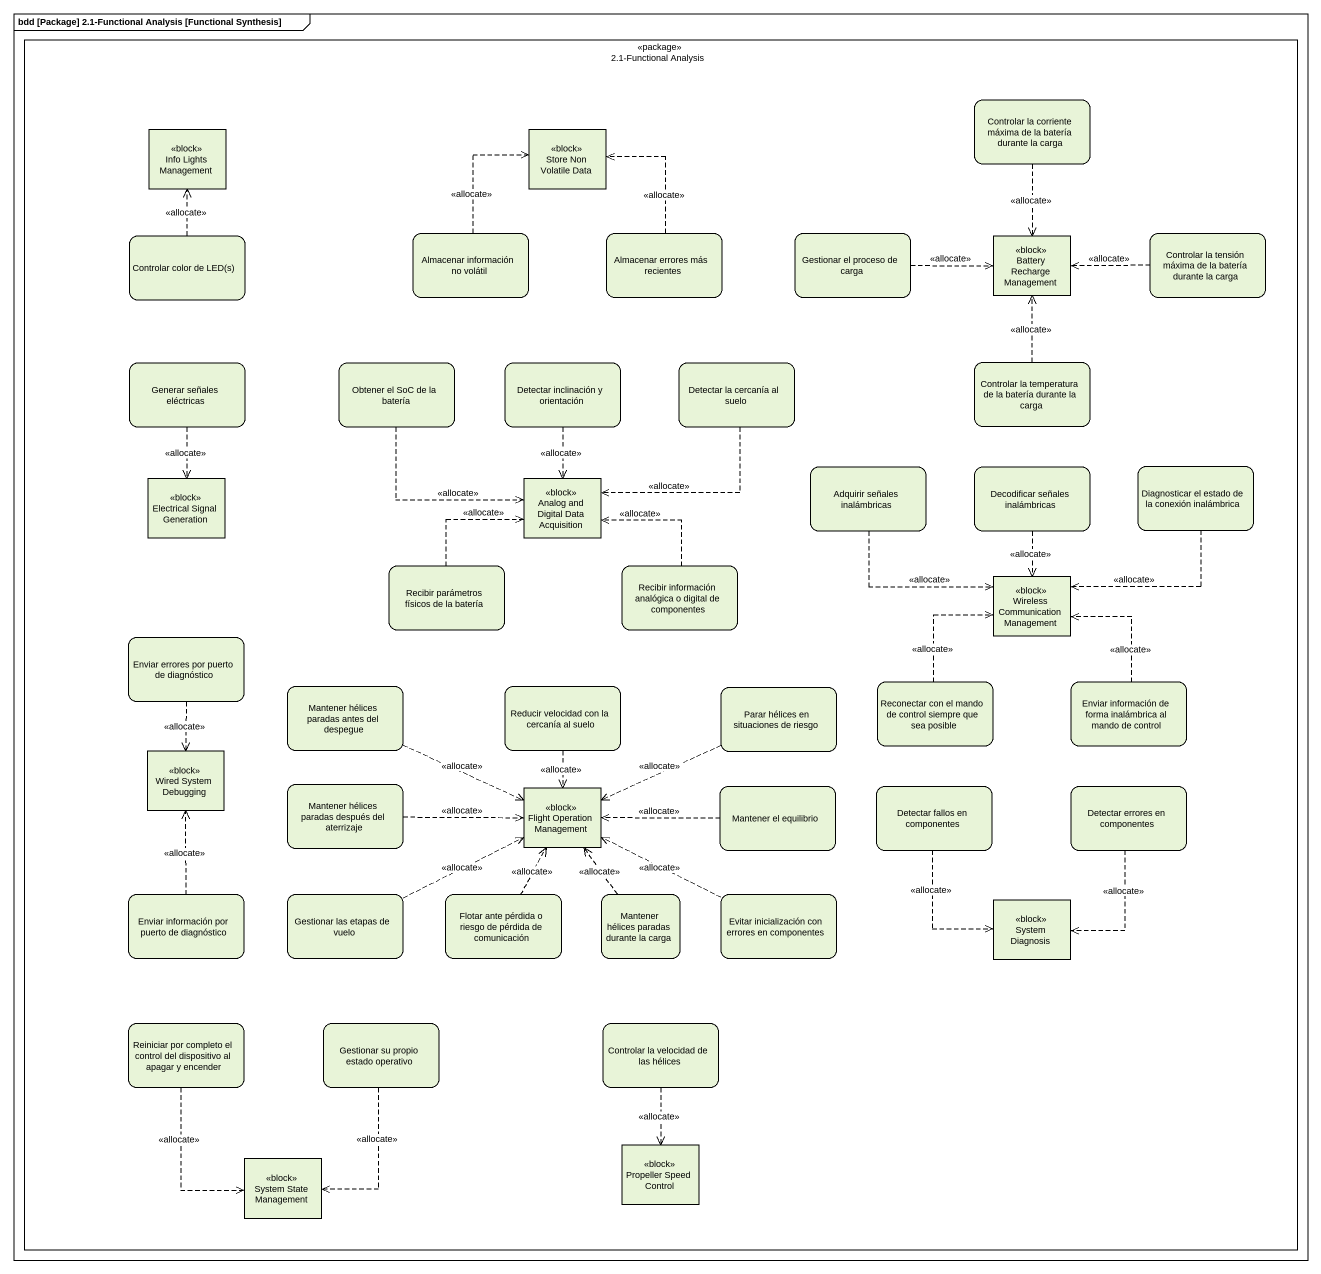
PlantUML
@startuml
mainframe bdd [Package] 2.1-Functional Analysis [Functional Synthesis]
hide empty description
state "2.1-Functional Analysis" as o2_1_Functional_Analysis <<package>> {
  state "Controlar la corriente máxima de la batería durante la carga" as Controlar_la_corriente
  state "Info Lights Management" as Info_Lights_Management <<block>>
  state "Store Non Volatile Data" as Store_Non_Volatile_Data <<block>>
  state "Controlar color de LED(s)" as Controlar_color_de_LED_s
  state "Almacenar información no volátil" as Almacenar_información_no
  state "Almacenar errores más recientes" as Almacenar_errores_más
  state "Gestionar el proceso de carga" as Gestionar_el_proceso_de
  state "Battery Recharge Management" as Battery_Recharge_Management <<block>>
  state "Controlar la tensión máxima de la batería durante la carga" as Controlar_la_tensión_máxima
  state "Generar señales eléctricas" as Generar_señales_eléctricas
  state "Obtener el SoC de la batería" as Obtener_el_SoC_de_la_batería
  state "Detectar inclinación y orientación" as Detectar_inclinación_y
  state "Detectar la cercanía al suelo" as Detectar_la_cercanía_al
  state "Controlar la temperatura de la batería durante la carga" as Controlar_la_temperatura_de
  state "Adquirir señales inalámbricas" as Adquirir_señales
  state "Decodificar señales inalámbricas" as Decodificar_señales
  state "Diagnosticar el estado de la conexión inalámbrica" as Diagnosticar_el_estado_de
  state "Electrical Signal Generation" as Electrical_Signal_Generation <<block>>
  state "Analog and Digital Data Acquisition" as Analog_and_Digital_Data <<block>>
  state "Recibir parámetros físicos de la batería" as Recibir_parámetros_físicos
  state "Recibir información analógica o digital de componentes" as Recibir_información
  state "Wireless Communication Management" as Wireless_Communication <<block>>
  state "Enviar errores por puerto de diagnóstico" as Enviar_errores_por_puerto
  state "Mantener hélices paradas antes del despegue" as Mantener_hélices_paradas
  state "Reducir velocidad con la cercanía al suelo" as Reducir_velocidad_con_la
  state "Parar hélices en situaciones de riesgo" as Parar_hélices_en
  state "Reconectar con el mando de control siempre que sea posible" as Reconectar_con_el_mando_de
  state "Enviar información de forma inalámbrica al mando de control" as Enviar_información_de_forma
  state "Wired System Debugging" as Wired_System_Debugging <<block>>
  state "Mantener hélices paradas después del aterrizaje" as Mantener_hélices_paradas_2
  state "Flight Operation Management" as Flight_Operation_Management <<block>>
  state "Mantener el equilibrio" as Mantener_el_equilibrio
  state "Detectar fallos en componentes" as Detectar_fallos_en
  state "Detectar errores en componentes" as Detectar_errores_en
  state "Enviar información por puerto de diagnóstico" as Enviar_información_por
  state "Gestionar las etapas de vuelo" as Gestionar_las_etapas_de
  state "Flotar ante pérdida o riesgo de pérdida de comunicación" as Flotar_ante_pérdida_o
  state "Mantener hélices paradas durante la carga" as Mantener_hélices_paradas_3
  state "Evitar inicialización con errores en componentes" as Evitar_inicialización_con
  state "System Diagnosis" as System_Diagnosis <<block>>
  state "Reiniciar por completo el control del dispositivo al apagar y encender" as Reiniciar_por_completo_el
  state "Gestionar su propio estado operativo" as Gestionar_su_propio_estado
  state "Controlar la velocidad de las hélices" as Controlar_la_velocidad_de
  state "System State Management" as System_State_Management <<block>>
  state "Propeller Speed Control" as Propeller_Speed_Control <<block>>
}
Controlar_la_corriente -[dashed]-> Battery_Recharge_Management : <<allocate>>
Controlar_color_de_LED_s -up[dashed]-> Info_Lights_Management : <<allocate>>
Almacenar_información_no -up[dashed]-> Store_Non_Volatile_Data : <<allocate>>
Almacenar_errores_más -up[dashed]-> Store_Non_Volatile_Data : <<allocate>>
Gestionar_el_proceso_de -right[dashed]-> Battery_Recharge_Management : <<allocate>>
Controlar_la_tensión_máxima -left[dashed]-> Battery_Recharge_Management : <<allocate>>
Generar_señales_eléctricas -[dashed]-> Electrical_Signal_Generation : <<allocate>>
Obtener_el_SoC_de_la_batería -[dashed]-> Analog_and_Digital_Data : <<allocate>>
Detectar_inclinación_y -[dashed]-> Analog_and_Digital_Data : <<allocate>>
Detectar_la_cercanía_al -[dashed]-> Analog_and_Digital_Data : <<allocate>>
Controlar_la_temperatura_de -up[dashed]-> Battery_Recharge_Management : <<allocate>>
Adquirir_señales -[dashed]-> Wireless_Communication : <<allocate>>
Decodificar_señales -[dashed]-> Wireless_Communication : <<allocate>>
Diagnosticar_el_estado_de -[dashed]-> Wireless_Communication : <<allocate>>
Recibir_parámetros_físicos -up[dashed]-> Analog_and_Digital_Data : <<allocate>>
Recibir_información -up[dashed]-> Analog_and_Digital_Data : <<allocate>>
Enviar_errores_por_puerto -[dashed]-> Wired_System_Debugging : <<allocate>>
Mantener_hélices_paradas -right[dashed]-> Flight_Operation_Management : <<allocate>>
Reducir_velocidad_con_la -[dashed]-> Flight_Operation_Management : <<allocate>>
Parar_hélices_en -left[dashed]-> Flight_Operation_Management : <<allocate>>
Reconectar_con_el_mando_de -up[dashed]-> Wireless_Communication : <<allocate>>
Enviar_información_de_forma -up[dashed]-> Wireless_Communication : <<allocate>>
Mantener_hélices_paradas_2 -right[dashed]-> Flight_Operation_Management : <<allocate>>
Mantener_el_equilibrio -left[dashed]-> Flight_Operation_Management : <<allocate>>
Detectar_fallos_en -[dashed]-> System_Diagnosis : <<allocate>>
Detectar_errores_en -[dashed]-> System_Diagnosis : <<allocate>>
Enviar_información_por -up[dashed]-> Wired_System_Debugging : <<allocate>>
Gestionar_las_etapas_de -right[dashed]-> Flight_Operation_Management : <<allocate>>
Flotar_ante_pérdida_o -up[dashed]-> Flight_Operation_Management : <<allocate>>
Mantener_hélices_paradas_3 -up[dashed]-> Flight_Operation_Management : <<allocate>>
Evitar_inicialización_con -left[dashed]-> Flight_Operation_Management : <<allocate>>
Reiniciar_por_completo_el -[dashed]-> System_State_Management : <<allocate>>
Gestionar_su_propio_estado -[dashed]-> System_State_Management : <<allocate>>
Controlar_la_velocidad_de -[dashed]-> Propeller_Speed_Control : <<allocate>>
@enduml
